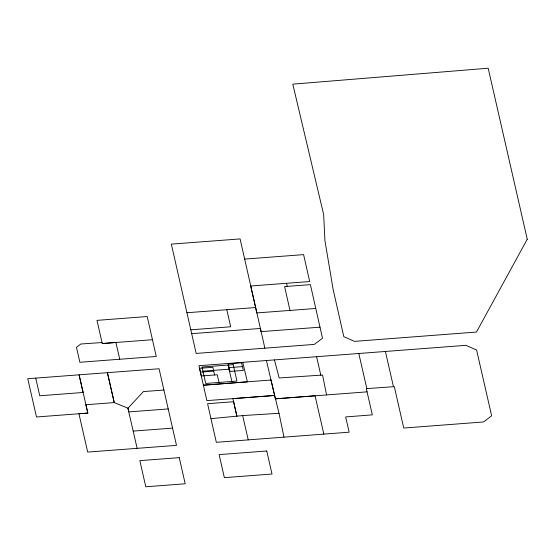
<?xml version="1.0" encoding="UTF-8"?>
<svg xmlns="http://www.w3.org/2000/svg" width="555" height="555" viewBox="0 0 555 555"><rect width="100%" height="100%" fill="white"/><g stroke="black" fill="none" stroke-linecap="round" stroke-linejoin="round"><path stroke-width="0.83" d="M127.976 408.209L143.433 391.58L163.912 390.026L176.483 445.367L87.69 452.082L78.949 413.759L87.822 413.08L79.081 374.819L27.75 378.725L36.491 416.985L87.822 413.08L85.907 404.748L114.212 402.59L127.976 408.209L128.816 411.907L168.214 408.931M236.895 416.16L233.648 401.716L207.577 403.7L210.955 418.65L242.715 415.598M264.881 348.193L240.079 238.921L171.342 244.117L196.165 353.431L314.331 344.398L322.504 338.252L310.391 284.625L284.604 286.574L289.988 310.418M242.826 362.353L198.954 365.703L206.876 400.62L274.663 395.465L279.026 413.302L283.98 437.153L349.15 432.192L345.661 416.937L372.336 414.863L366.328 388.646L394.314 386.634L403.735 428.044L483.509 421.966L491.64 415.827L476.606 350.025L465.971 345.328L242.771 362.325L247.377 381.84L203.366 385.198L270.986 380.022M229.146 367.611L242.438 366.598M202.908 371.177L229.007 369.186M200.431 372.148L213.717 371.135M266.435 360.535L275.384 398.83L315.074 395.791L323.836 434.107M244.595 259.095L303.599 254.627L309.69 281.545L250.7 286.005L256.826 312.923L315.774 308.469M186.931 312.736L255.668 307.539M190.795 329.816L230.693 326.791L226.808 309.725M191.69 333.659L260.385 328.456L261.127 331.668M152.458 339.709L147.207 316.537L96.979 320.36L102.266 343.531L115.884 342.47L119.769 359.265L156.267 356.47L152.458 339.709L102.266 343.531L101.981 342.546L80.801 344.003L76.465 347.277L79.878 362.276L119.713 359.238M261.072 331.64L320.006 327.179M274.42 359.931L279.179 377.962L322.545 375.041L326.583 394.931M275.384 398.83L367.063 391.851M133.193 431.096L172.577 428.113M248.175 439.865L283.98 437.153M279.026 413.302L242.66 415.577L248.231 439.893L216.339 442.321L210.955 418.65M271.041 380.043L274.663 395.465L232.892 398.622L236.839 416.132M228.036 365.044L231.872 381.458M219.01 382.444L217.255 374.764L201.305 375.985L199.55 368.312L212.843 367.299L214.598 374.972M385.399 351.468L393.46 386.689M358.801 353.493L366.841 388.611M316.593 356.712L320.797 375.166M286.553 283.3L287.254 286.373M127.921 408.189L137.134 448.35M107.441 372.683L114.268 402.618M107.386 372.662L114.212 402.59M35.735 378.128L39.773 395.784L83.118 392.475L79.081 374.819L159.077 368.756L163.912 390.026M527.25 239.24L476.474 332.05L354.451 341.367L343.816 336.649L333.104 289.28L324.925 240.586L323.669 214.619L292.79 84.159L488.192 68.223L527.25 239.24M241.557 362.762L228.265 363.775L230.02 371.448L243.312 370.435L241.557 362.762M233.183 364.649L201.958 367.035L205.718 383.456L236.943 381.07L233.183 364.649M179.251 457.646L139.846 460.643L145.785 486.777L185.183 483.78L179.251 457.646M266.74 450.993L219.128 454.614L224.359 477.647L272.012 474.025L266.74 450.993"/></g></svg>
